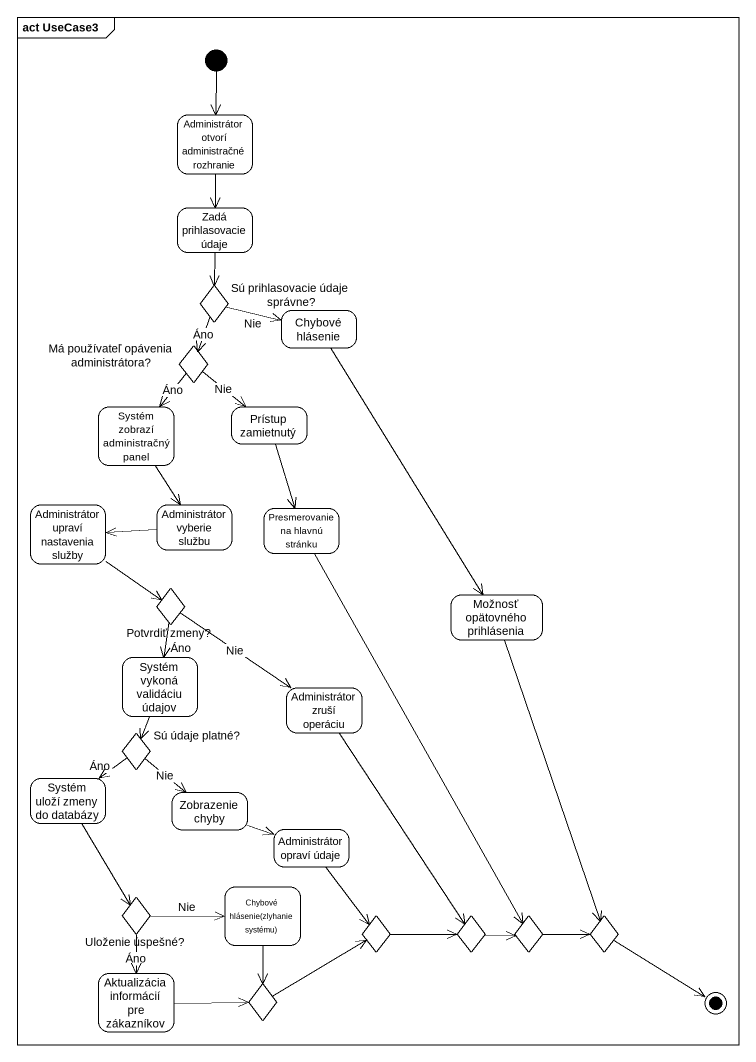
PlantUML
@startuml
mainframe act UseCase3
hide empty description
state "Administrátor otvorí administračné rozhranie" as Administrátor_otvorí
state "Zadá prihlasovacie údaje" as Zadá_prihlasovacie_údaje
state "Sú prihlasovacie údaje správne?" as Sú_prihlasovacie_údaje <<choice>>
state "Má používateľ opávenia administrátora?" as Má_používateľ_opávenia <<choice>>
state "Chybové hlásenie" as Chybové_hlásenie
state "Systém zobrazí administračný panel" as Systém_zobrazí
state "Prístup zamietnutý" as Prístup_zamietnutý
state "Administrátor upraví nastavenia služby" as Administrátor_upraví
state "Administrátor vyberie službu" as Administrátor_vyberie_službu
state "Presmerovanie na hlavnú stránku" as Presmerovanie_na_hlavnú
state "Potvrdiť zmeny?" as Potvrdiť_zmeny <<choice>>
state "Možnosť opätovného prihlásenia" as Možnosť_opätovného
state "Systém vykoná validáciu údajov" as Systém_vykoná_validáciu
state "Administrátor zruší operáciu" as Administrátor_zruší_operáciu
state "Sú údaje platné?" as Sú_údaje_platné <<choice>>
state "Systém uloží zmeny do databázy" as Systém_uloží_zmeny_do
state "Zobrazenie chyby" as Zobrazenie_chyby
state "Administrátor opraví údaje" as Administrátor_opraví_údaje
state "Uloženie úspešné?" as Uloženie_úspešné <<choice>>
state "Chybové hlásenie(zlyhanie systému)" as Chybové_hlásenie_zlyhanie
state choice1 <<choice>>
state choice2 <<choice>>
state choice3 <<choice>>
state choice4 <<choice>>
state "Aktualizácia informácií pre zákazníkov" as Aktualizácia_informácií_pre
state choice5 <<choice>>
[*] --> Administrátor_otvorí
Administrátor_otvorí --> Zadá_prihlasovacie_údaje
Zadá_prihlasovacie_údaje --> Sú_prihlasovacie_údaje
Sú_prihlasovacie_údaje --> Má_používateľ_opávenia : Áno
Sú_prihlasovacie_údaje -right-> Chybové_hlásenie : Nie
Má_používateľ_opávenia --> Systém_zobrazí : Áno
Má_používateľ_opávenia --> Prístup_zamietnutý : Nie
Chybové_hlásenie --> Možnosť_opätovného
Systém_zobrazí --> Administrátor_vyberie_službu
Prístup_zamietnutý --> Presmerovanie_na_hlavnú
Administrátor_upraví --> Potvrdiť_zmeny
Administrátor_vyberie_službu -left-> Administrátor_upraví
Presmerovanie_na_hlavnú --> choice3
Potvrdiť_zmeny --> Systém_vykoná_validáciu : Áno
Potvrdiť_zmeny --> Administrátor_zruší_operáciu : Nie
Možnosť_opätovného --> choice4
Systém_vykoná_validáciu --> Sú_údaje_platné
Administrátor_zruší_operáciu --> choice2
Sú_údaje_platné --> Systém_uloží_zmeny_do : Áno
Sú_údaje_platné --> Zobrazenie_chyby : Nie
Systém_uloží_zmeny_do --> Uloženie_úspešné
Zobrazenie_chyby -right-> Administrátor_opraví_údaje
Administrátor_opraví_údaje --> choice1
Uloženie_úspešné -right-> Chybové_hlásenie_zlyhanie : Nie
Uloženie_úspešné --> Aktualizácia_informácií_pre : Áno
Chybové_hlásenie_zlyhanie --> choice5
choice1 -right-> choice2
choice2 -right-> choice3
choice3 -right-> choice4
Aktualizácia_informácií_pre -right-> choice5
choice5 -up-> choice1
choice4 --> [*]
@enduml
